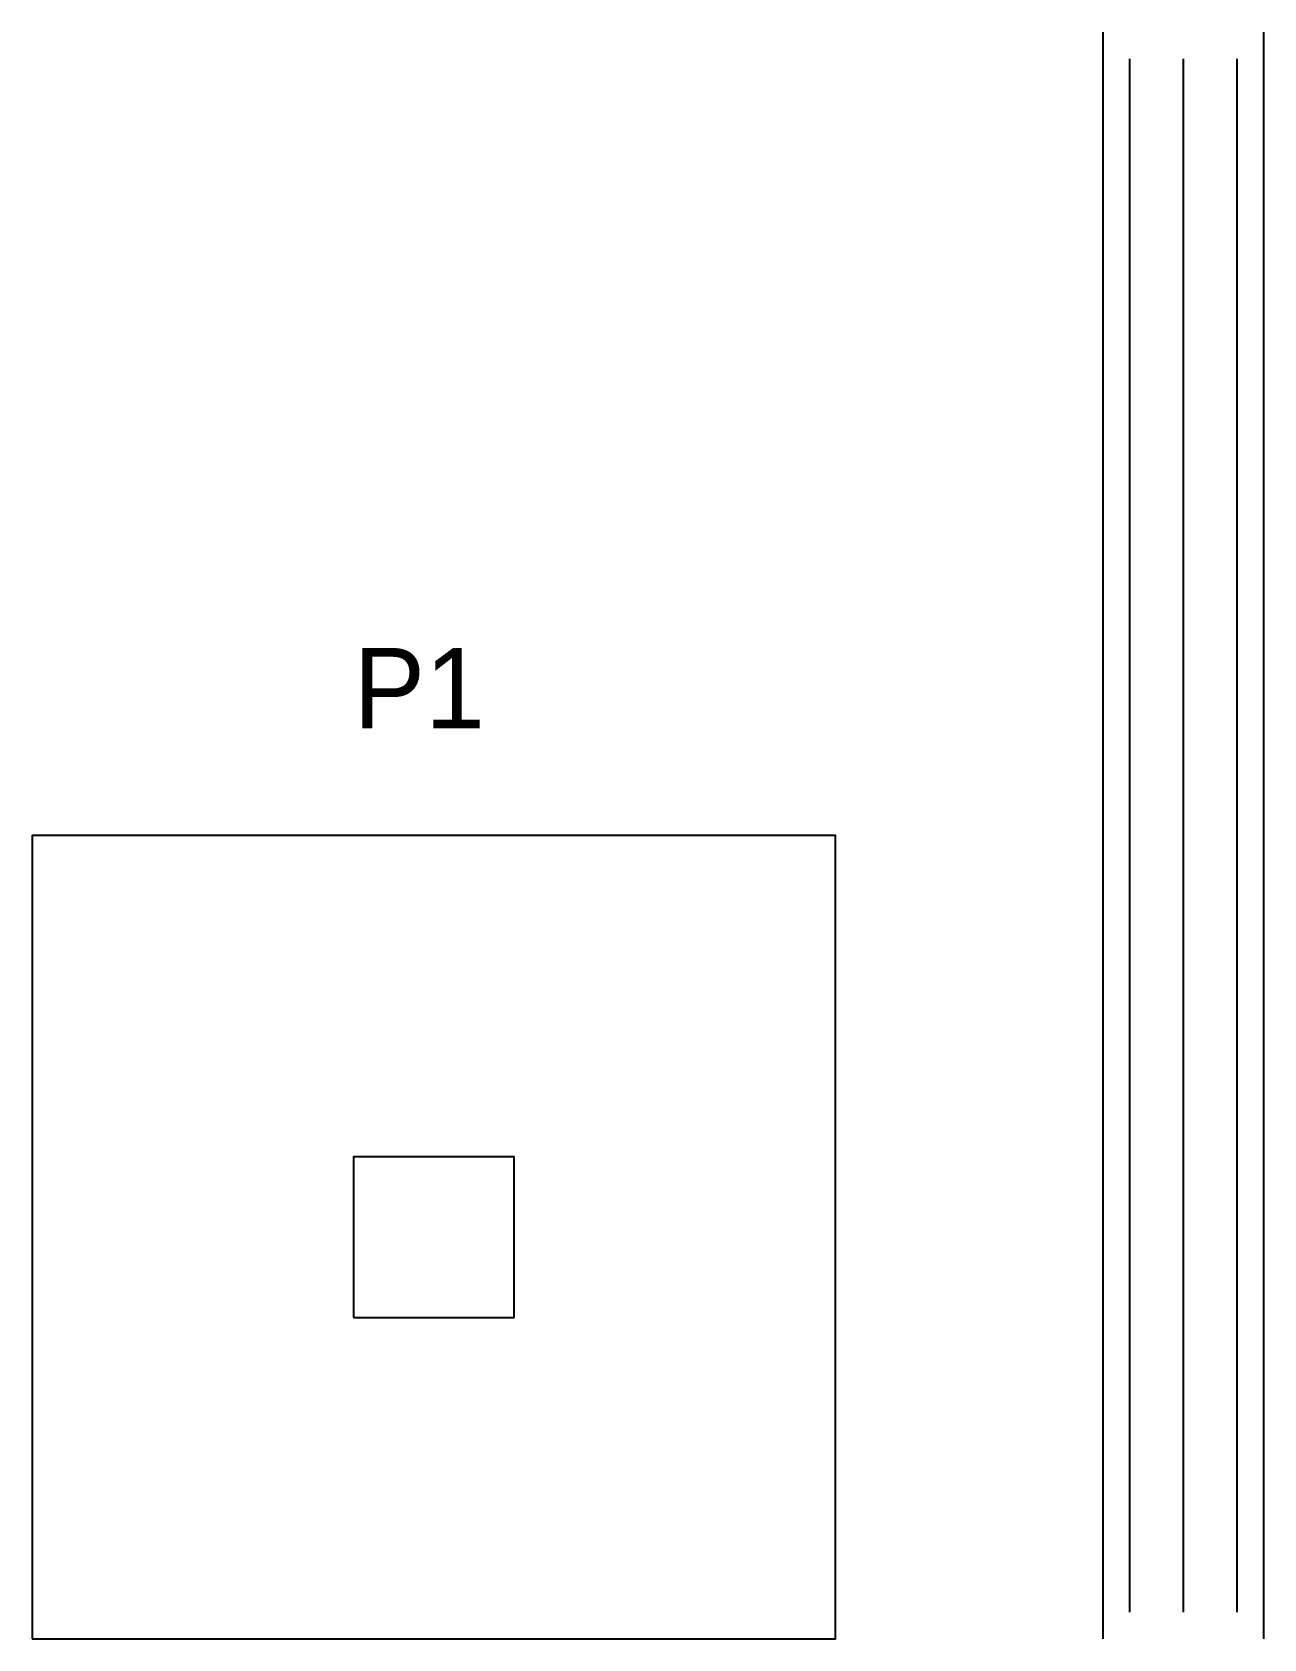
# Model space of a CAD drawing. Header units: millimetres. Extents: x 0 to 2300, y 0 to 3000.
import ezdxf

# ---------------------------------------------------------------- set-up
doc = ezdxf.new("R2010")
doc.units = ezdxf.units.MM
for name, color, linetype in [('ALZ_PILARES', 2, 'Continuous'), ('ARM_PILARES', 1, 'Continuous'), ('ARM_VIGAS', 3, 'Continuous'), ('CIM_ZAPATAS', 5, 'Continuous'), ('TEXTO_CYPE', 7, 'Continuous')]:
    doc.layers.add(name, color=color, linetype=linetype)

msp = doc.modelspace()

# ---------------------------------------------------------------- linework, layer by layer
at = {"layer": 'ALZ_PILARES'}
for p, q in [((2000, 0), (2000, 3000)), ((2300, 0), (2300, 3000))]:
    msp.add_line(p, q, dxfattribs=at)
at = {"layer": 'ARM_PILARES'}
msp.add_lwpolyline([(600, 600), (900, 600), (900, 900), (600, 900)], close=True, dxfattribs=at)
at = {"layer": 'ARM_VIGAS'}
for p, q in [((2050, 50), (2050, 2950)), ((2150, 50), (2150, 2950)), ((2250, 50), (2250, 2950))]:
    msp.add_line(p, q, dxfattribs=at)
at = {"layer": 'CIM_ZAPATAS'}
msp.add_lwpolyline([(0, 0), (1500, 0), (1500, 1500), (0, 1500)], close=True, dxfattribs=at)

# ---------------------------------------------------------------- texts
at = {"layer": 'TEXTO_CYPE'}
msp.add_text('P1', height=150, dxfattribs=at).set_placement((600, 1700))

doc.saveas('drawing.dxf')
